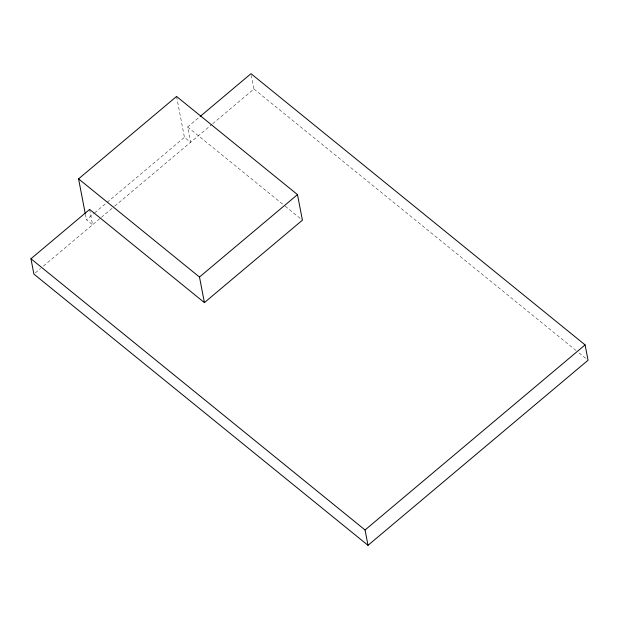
<?xml version="1.0" encoding="UTF-8"?>
<svg xmlns="http://www.w3.org/2000/svg" width="619" height="619" viewBox="0 0 619 619"><rect width="100%" height="100%" fill="white"/><g stroke="black" fill="none" stroke-linecap="round" stroke-linejoin="round"><path stroke-width="0.46" stroke-dasharray="3.1 2.32" d="M176.562 96.448L184.439 137.356L190.567 142.331L187.611 126.988L199.403 117.068M89.616 209.415L92.571 224.751L86.443 219.776L93.809 213.578M94.545 212.959L106.336 203.047M107.072 202.428L184.439 137.356M35.368 272.863L40.506 268.545M43.438 266.077L100.68 217.934M101.415 217.315L113.942 206.785M114.677 206.158L211.938 124.349M212.681 123.73L253.945 89.02L251.345 75.487M253.945 89.02L576.034 350.486M579.044 352.931L586.549 359.02M187.611 126.988L284.4 205.562M285.15 206.173L302.412 220.178M85.368 214.197L86.443 219.776"/><path stroke-width="0.93" d="M85.19 213.269L78.567 178.868L176.562 96.448L297.484 194.614L302.412 220.178L204.409 302.606L89.616 209.415L30.95 258.757L33.906 274.101L368.003 545.324L588.05 360.243L585.094 344.899L250.997 73.676L200.146 116.449M204.409 302.606L199.488 277.033L297.484 194.614M368.003 545.324L365.055 529.98L585.094 344.899M78.567 178.868L199.488 277.033M30.95 258.757L365.055 529.98"/></g></svg>
